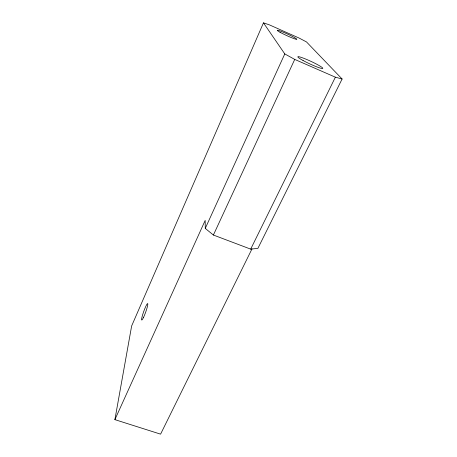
<?xml version="1.0" encoding="UTF-8"?>
<svg xmlns="http://www.w3.org/2000/svg" width="457" height="457" viewBox="0 0 457 457"><rect width="100%" height="100%" fill="white"/><g stroke="black" fill="none" stroke-linecap="round" stroke-linejoin="round"><path stroke-width="0.69" d="M114.89 419.635L131.645 325.955L263.472 22.85L269.333 24.838L299.169 38.085L306.51 41.947L342.11 79.004L257.902 248.362L250.682 249.128L213.396 235.035L205.267 228.409L205.176 220.417L114.89 419.635L160.59 434.15L251.996 248.894M205.267 228.409L284.774 53.915L263.472 22.85M213.396 235.035L294.731 59.41L284.774 53.915M250.682 249.128L335.381 77.182L342.11 79.004M294.731 59.41L335.381 77.182M143.487 317.478A8.763 1.028 -70.2 0 0 147.794 303.779A8.763 1.028 -70.2 0 0 142.824 314.165A8.763 1.028 -70.2 0 0 143.487 317.478M280.05 32.258A10.779 0.857 24.7 0 0 296.502 39.353A10.779 0.857 24.7 0 0 284.654 32.79A10.779 0.857 24.7 0 0 280.05 32.258M303.065 60.507A13.727 1.382 24.9 0 0 322.739 68.441A13.727 1.382 24.9 0 0 305.202 58.856A13.727 1.382 24.9 0 0 303.065 60.507"/></g></svg>
